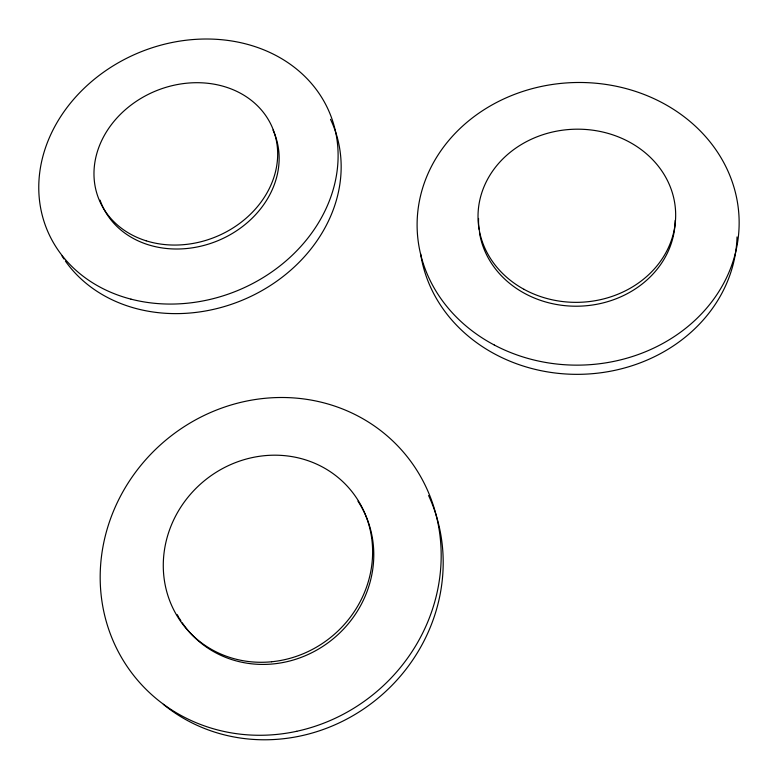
<?xml version="1.0" encoding="UTF-8"?>
<svg xmlns="http://www.w3.org/2000/svg" width="778" height="778" viewBox="0 0 778 778"><rect width="100%" height="100%" fill="white"/><g stroke="black" fill="none" stroke-linecap="round" stroke-linejoin="round"><path stroke-width="1.17" d="M737.029 236.94A158.936 139.933 -1.5 0 1 586.758 374.082A158.936 139.933 -1.5 0 1 420.635 253.842M330.494 119.287A151 127.68 -22.4 0 1 258.121 292.723A151 127.68 -22.4 0 1 65.391 261.068M64.01 259.055A151 127.68 -22.4 0 1 62.016 255.981M428.581 495.528A172.697 162.116 -41.4 0 1 374.383 701.134A172.697 162.116 -41.4 0 1 163.312 704.323M675.187 220.446A98.349 86.251 -1.7 0 1 583.062 305.997A98.349 86.251 -1.7 0 1 479.481 232.632M479.005 229.111A98.349 86.251 -1.7 0 1 478.558 218.453M357.948 501.197A106.926 100.138 -40.5 0 1 325.544 644.573A106.926 100.138 -40.5 0 1 182.246 622.818M180.914 620.815A106.926 100.138 -40.5 0 1 179.018 617.751M178.415 616.721A106.926 100.138 -40.5 0 1 177.248 614.639M272.99 130.033A93.389 78.607 -22.3 0 1 217.179 240.995A93.389 78.607 -22.3 0 1 100.051 200.15M494.273 345.004A161.036 141.314 -1.6 0 0 739.1 226.165A161.036 141.314 -1.6 0 0 501.003 100.245A161.036 141.314 -1.6 0 0 494.273 345.004M130.967 299.141A152.906 128.788 -22.3 0 0 336.855 138.747A152.906 128.788 -22.3 0 0 97.474 76.74A152.906 128.788 -22.3 0 0 130.967 299.141M296.758 731.281A175.138 164.09 -40.8 0 0 403.568 452.31A175.138 164.09 -40.8 0 0 111.721 515.561A175.138 164.09 -40.8 0 0 296.758 731.281M146.128 240.801A93.837 78.87 -22.2 0 0 277.406 147.869A93.837 78.87 -22.2 0 0 133.942 102.949A93.837 78.87 -22.2 0 0 146.128 240.801M271.59 661.767A107.51 100.615 -40.3 0 0 356.723 498.241A107.51 100.615 -40.3 0 0 175.527 516.193A107.51 100.615 -40.3 0 0 271.59 661.767M523.954 289.299A98.845 86.582 -1.8 0 0 675.586 218.608A98.845 86.582 -1.8 0 0 530.966 139.408A98.845 86.582 -1.8 0 0 523.954 289.299"/></g></svg>
